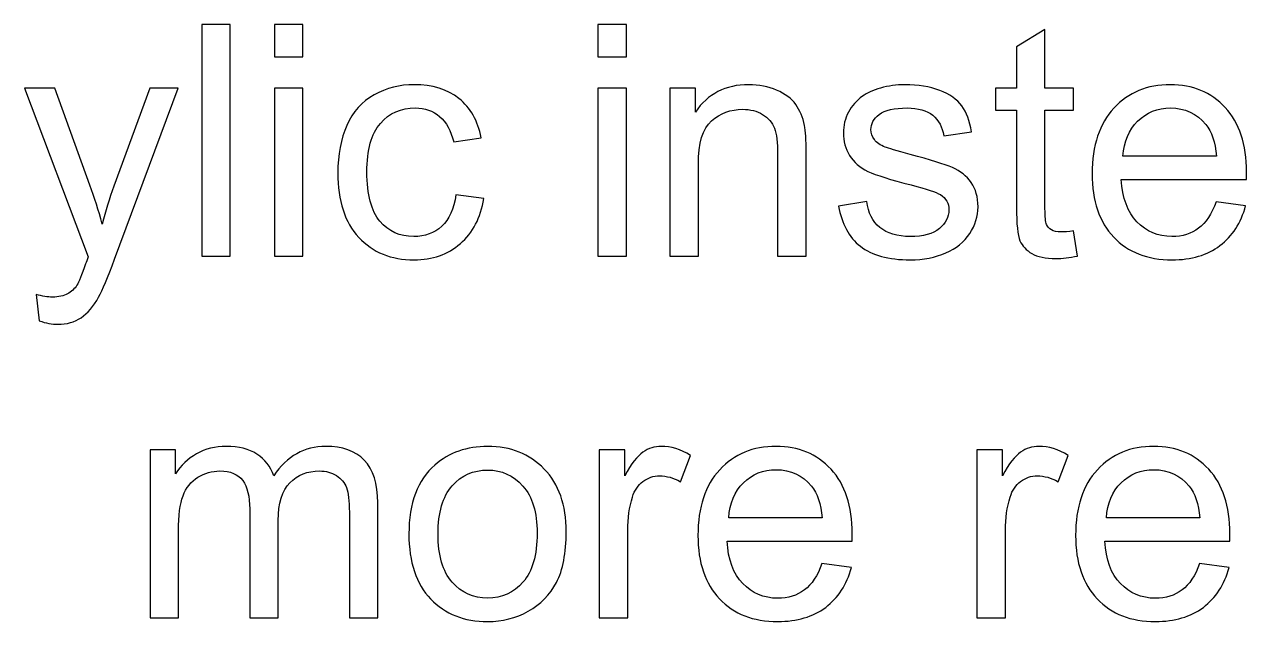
# Model space of a CAD drawing. Header units: centimetres. Extents: x 31 to 203, y -110 to 27.
# Drawn here: x 83.42 to 93.01, y -72.66 to -67.98 of the extents above; entities that cross this region are included whole.
import ezdxf

# ---------------------------------------------------------------- set-up
doc = ezdxf.new("R2010")
doc.units = ezdxf.units.CM
doc.header["$MEASUREMENT"] = 0
doc.layers.add('Layer 1', color=7, linetype='Continuous')

msp = doc.modelspace()

# ---------------------------------------------------------------- linework, layer by layer
at = {"layer": 'Layer 1', "color": 250}
for points, knots in [([(84.80791, -69.79483), (84.80791, -69.79483), (84.80791, -67.97619), (84.80791, -67.97619), (84.80791, -67.97619), (85.03143, -67.97619), (85.03143, -67.97619), (85.03143, -67.97619), (85.03143, -69.79483), (85.03143, -69.79483), (85.03143, -69.79483), (84.80791, -69.79483), (84.80791, -69.79483)], [0, 0, 0, 0, 0.25, 0.25, 0.25, 0.5, 0.5, 0.5, 0.75, 0.75, 0.75, 1, 1, 1, 1]), ([(85.37729, -68.23019), (85.37729, -68.23019), (85.37729, -67.97619), (85.37729, -67.97619), (85.37729, -67.97619), (85.60081, -67.97619), (85.60081, -67.97619), (85.60081, -67.97619), (85.60081, -68.23019), (85.60081, -68.23019), (85.60081, -68.23019), (85.37729, -68.23019), (85.37729, -68.23019)], [0, 0, 0, 0, 0.25, 0.25, 0.25, 0.5, 0.5, 0.5, 0.75, 0.75, 0.75, 1, 1, 1, 1]), ([(87.91729, -68.23019), (87.91729, -68.23019), (87.91729, -67.97619), (87.91729, -67.97619), (87.91729, -67.97619), (88.14081, -67.97619), (88.14081, -67.97619), (88.14081, -67.97619), (88.14081, -68.23019), (88.14081, -68.23019), (88.14081, -68.23019), (87.91729, -68.23019), (87.91729, -68.23019)], [0, 0, 0, 0, 0.25, 0.25, 0.25, 0.5, 0.5, 0.5, 0.75, 0.75, 0.75, 1, 1, 1, 1]), ([(91.64939, -69.59544), (91.64939, -69.59544), (91.67987, -69.79271), (91.67987, -69.79271), (91.61722, -69.80584), (91.56091, -69.81261), (91.51181, -69.81261), (91.43095, -69.81261), (91.3683, -69.79991), (91.32342, -69.77409), (91.27897, -69.74826), (91.24765, -69.71482), (91.22944, -69.67291), (91.21124, -69.631), (91.20235, -69.54295), (91.20235, -69.40875), (91.20235, -69.40875), (91.20235, -68.64929), (91.20235, -68.64929), (91.20235, -68.64929), (91.03725, -68.64929), (91.03725, -68.64929), (91.03725, -68.64929), (91.03725, -68.47657), (91.03725, -68.47657), (91.03725, -68.47657), (91.20235, -68.47657), (91.20235, -68.47657), (91.20235, -68.47657), (91.20235, -68.1506), (91.20235, -68.1506), (91.20235, -68.1506), (91.42587, -68.01641), (91.42587, -68.01641), (91.42587, -68.01641), (91.42587, -68.47657), (91.42587, -68.47657), (91.42587, -68.47657), (91.64939, -68.47657), (91.64939, -68.47657), (91.64939, -68.47657), (91.64939, -68.64929), (91.64939, -68.64929), (91.64939, -68.64929), (91.42587, -68.64929), (91.42587, -68.64929), (91.42587, -68.64929), (91.42587, -69.42145), (91.42587, -69.42145), (91.42587, -69.48537), (91.42968, -69.52644), (91.43772, -69.54464), (91.44534, -69.56284), (91.45804, -69.57724), (91.47582, -69.58824), (91.4936, -69.59883), (91.519, -69.60433), (91.55202, -69.60433), (91.57658, -69.60433), (91.60917, -69.60137), (91.64939, -69.59544)], [0, 0, 0, 0, 0.05, 0.05, 0.05, 0.1, 0.1, 0.1, 0.15, 0.15, 0.15, 0.2, 0.2, 0.2, 0.25, 0.25, 0.25, 0.3, 0.3, 0.3, 0.35, 0.35, 0.35, 0.4, 0.4, 0.4, 0.45, 0.45, 0.45, 0.5, 0.5, 0.5, 0.55, 0.55, 0.55, 0.6, 0.6, 0.6, 0.65, 0.65, 0.65, 0.7, 0.7, 0.7, 0.75, 0.75, 0.75, 0.8, 0.8, 0.8, 0.85, 0.85, 0.85, 0.9, 0.9, 0.9, 0.95, 0.95, 0.95, 1, 1, 1, 1]), ([(83.53283, -70.30156), (83.53283, -70.30156), (83.50743, -70.09497), (83.50743, -70.09497), (83.55654, -70.1081), (83.59887, -70.11487), (83.63528, -70.11487), (83.68523, -70.11487), (83.72502, -70.1064), (83.75466, -70.08989), (83.78471, -70.07338), (83.80927, -70.0501), (83.82832, -70.02047), (83.84229, -69.99803), (83.86515, -69.94257), (83.89647, -69.85367), (83.90071, -69.8414), (83.90706, -69.82319), (83.91637, -69.79906), (83.91637, -69.79906), (83.41599, -68.47657), (83.41599, -68.47657), (83.41599, -68.47657), (83.65475, -68.47657), (83.65475, -68.47657), (83.65475, -68.47657), (83.92992, -69.23772), (83.92992, -69.23772), (83.9659, -69.33382), (83.99765, -69.43542), (84.02601, -69.5421), (84.05184, -69.44177), (84.08232, -69.34271), (84.11788, -69.24534), (84.11788, -69.24534), (84.39897, -68.47657), (84.39897, -68.47657), (84.39897, -68.47657), (84.62207, -68.47657), (84.62207, -68.47657), (84.62207, -68.47657), (84.1238, -69.81769), (84.1238, -69.81769), (84.07004, -69.96205), (84.02813, -70.06111), (83.99807, -70.11572), (83.95828, -70.18895), (83.91256, -70.24272), (83.86134, -70.27701), (83.80969, -70.3113), (83.74831, -70.32823), (83.67719, -70.32823), (83.63401, -70.32823), (83.58575, -70.31934), (83.53283, -70.30156)], [0, 0, 0, 0, 0.0555556, 0.0555556, 0.0555556, 0.1111111, 0.1111111, 0.1111111, 0.1666667, 0.1666667, 0.1666667, 0.2222222, 0.2222222, 0.2222222, 0.2777778, 0.2777778, 0.2777778, 0.3333333, 0.3333333, 0.3333333, 0.3888889, 0.3888889, 0.3888889, 0.4444444, 0.4444444, 0.4444444, 0.5, 0.5, 0.5, 0.5555556, 0.5555556, 0.5555556, 0.6111111, 0.6111111, 0.6111111, 0.6666667, 0.6666667, 0.6666667, 0.7222222, 0.7222222, 0.7222222, 0.7777778, 0.7777778, 0.7777778, 0.8333333, 0.8333333, 0.8333333, 0.8888889, 0.8888889, 0.8888889, 0.9444444, 0.9444444, 0.9444444, 1, 1, 1, 1]), ([(85.37729, -69.79483), (85.37729, -69.79483), (85.37729, -68.47657), (85.37729, -68.47657), (85.37729, -68.47657), (85.60081, -68.47657), (85.60081, -68.47657), (85.60081, -68.47657), (85.60081, -69.79483), (85.60081, -69.79483), (85.60081, -69.79483), (85.37729, -69.79483), (85.37729, -69.79483)], [0, 0, 0, 0, 0.25, 0.25, 0.25, 0.5, 0.5, 0.5, 0.75, 0.75, 0.75, 1, 1, 1, 1]), ([(86.80265, -69.31223), (86.80265, -69.31223), (87.02109, -69.34271), (87.02109, -69.34271), (86.99696, -69.49299), (86.936, -69.61026), (86.83736, -69.69535), (86.73873, -69.78044), (86.61723, -69.82277), (86.47372, -69.82277), (86.2938, -69.82277), (86.14902, -69.76393), (86.0398, -69.64624), (85.93016, -69.52855), (85.87555, -69.36007), (85.87555, -69.14078), (85.87555, -68.99854), (85.89926, -68.8745), (85.94625, -68.76782), (85.99324, -68.66157), (86.06478, -68.58156), (86.1613, -68.52864), (86.2574, -68.4753), (86.36196, -68.44863), (86.47541, -68.44863), (86.61808, -68.44863), (86.73534, -68.48461), (86.82593, -68.557), (86.91695, -68.62939), (86.97537, -68.73226), (87.00077, -68.86519), (87.00077, -68.86519), (86.78487, -68.89821), (86.78487, -68.89821), (86.76413, -68.80973), (86.72772, -68.74327), (86.6748, -68.6984), (86.62231, -68.65395), (86.55881, -68.63151), (86.4843, -68.63151), (86.3717, -68.63151), (86.28026, -68.67173), (86.20956, -68.75216), (86.13929, -68.83302), (86.10415, -68.96002), (86.10415, -69.13443), (86.10415, -69.31138), (86.13802, -69.43965), (86.20575, -69.51966), (86.27391, -69.59967), (86.36238, -69.63989), (86.47118, -69.63989), (86.55923, -69.63989), (86.63247, -69.61322), (86.69089, -69.55946), (86.74973, -69.50612), (86.78699, -69.42357), (86.80265, -69.31223)], [0, 0, 0, 0, 0.0526316, 0.0526316, 0.0526316, 0.1052632, 0.1052632, 0.1052632, 0.1578947, 0.1578947, 0.1578947, 0.2105263, 0.2105263, 0.2105263, 0.2631579, 0.2631579, 0.2631579, 0.3157895, 0.3157895, 0.3157895, 0.3684211, 0.3684211, 0.3684211, 0.4210526, 0.4210526, 0.4210526, 0.4736842, 0.4736842, 0.4736842, 0.5263158, 0.5263158, 0.5263158, 0.5789474, 0.5789474, 0.5789474, 0.6315789, 0.6315789, 0.6315789, 0.6842105, 0.6842105, 0.6842105, 0.7368421, 0.7368421, 0.7368421, 0.7894737, 0.7894737, 0.7894737, 0.8421053, 0.8421053, 0.8421053, 0.8947368, 0.8947368, 0.8947368, 0.9473684, 0.9473684, 0.9473684, 1, 1, 1, 1]), ([(87.91729, -69.79483), (87.91729, -69.79483), (87.91729, -68.47657), (87.91729, -68.47657), (87.91729, -68.47657), (88.14081, -68.47657), (88.14081, -68.47657), (88.14081, -68.47657), (88.14081, -69.79483), (88.14081, -69.79483), (88.14081, -69.79483), (87.91729, -69.79483), (87.91729, -69.79483)], [0, 0, 0, 0, 0.25, 0.25, 0.25, 0.5, 0.5, 0.5, 0.75, 0.75, 0.75, 1, 1, 1, 1]), ([(88.48159, -69.79483), (88.48159, -69.79483), (88.48159, -68.47657), (88.48159, -68.47657), (88.48159, -68.47657), (88.68225, -68.47657), (88.68225, -68.47657), (88.68225, -68.47657), (88.68225, -68.66368), (88.68225, -68.66368), (88.77877, -68.52017), (88.91847, -68.44863), (89.10093, -68.44863), (89.18051, -68.44863), (89.25333, -68.46302), (89.31979, -68.49139), (89.38625, -68.51975), (89.43621, -68.55743), (89.46923, -68.60357), (89.50225, -68.64971), (89.52553, -68.70475), (89.53865, -68.76825), (89.5467, -68.80973), (89.55093, -68.88212), (89.55093, -68.98542), (89.55093, -68.98542), (89.55093, -69.79483), (89.55093, -69.79483), (89.55093, -69.79483), (89.32741, -69.79483), (89.32741, -69.79483), (89.32741, -69.79483), (89.32741, -68.99388), (89.32741, -68.99388), (89.32741, -68.90287), (89.31894, -68.83471), (89.30159, -68.78984), (89.28423, -68.74496), (89.25333, -68.70898), (89.2093, -68.68189), (89.16527, -68.65522), (89.1132, -68.64167), (89.05394, -68.64167), (88.95911, -68.64167), (88.87741, -68.67173), (88.8084, -68.73226), (88.7394, -68.79238), (88.70511, -68.9071), (88.70511, -69.07559), (88.70511, -69.07559), (88.70511, -69.79483), (88.70511, -69.79483), (88.70511, -69.79483), (88.48159, -69.79483), (88.48159, -69.79483)], [0, 0, 0, 0, 0.0555556, 0.0555556, 0.0555556, 0.1111111, 0.1111111, 0.1111111, 0.1666667, 0.1666667, 0.1666667, 0.2222222, 0.2222222, 0.2222222, 0.2777778, 0.2777778, 0.2777778, 0.3333333, 0.3333333, 0.3333333, 0.3888889, 0.3888889, 0.3888889, 0.4444444, 0.4444444, 0.4444444, 0.5, 0.5, 0.5, 0.5555556, 0.5555556, 0.5555556, 0.6111111, 0.6111111, 0.6111111, 0.6666667, 0.6666667, 0.6666667, 0.7222222, 0.7222222, 0.7222222, 0.7777778, 0.7777778, 0.7777778, 0.8333333, 0.8333333, 0.8333333, 0.8888889, 0.8888889, 0.8888889, 0.9444444, 0.9444444, 0.9444444, 1, 1, 1, 1]), ([(89.80535, -69.40113), (89.80535, -69.40113), (90.02633, -69.36557), (90.02633, -69.36557), (90.03861, -69.45405), (90.07332, -69.52178), (90.13005, -69.56919), (90.18677, -69.61618), (90.26636, -69.63989), (90.36796, -69.63989), (90.47083, -69.63989), (90.54703, -69.61915), (90.59698, -69.57724), (90.64651, -69.53575), (90.67149, -69.48664), (90.67149, -69.43034), (90.67149, -69.37996), (90.64905, -69.34017), (90.6046, -69.31138), (90.57328, -69.29149), (90.49708, -69.26651), (90.376, -69.23561), (90.2126, -69.19454), (90.09957, -69.15898), (90.03607, -69.12893), (89.97299, -69.09845), (89.92515, -69.05696), (89.89256, -69.00362), (89.85996, -68.9507), (89.84345, -68.89186), (89.84345, -68.82751), (89.84345, -68.76867), (89.857, -68.71448), (89.88367, -68.66453), (89.91076, -68.61458), (89.94717, -68.57309), (89.99331, -68.54007), (90.02802, -68.51467), (90.07544, -68.49308), (90.13513, -68.4753), (90.19524, -68.45752), (90.25916, -68.44863), (90.32774, -68.44863), (90.43104, -68.44863), (90.52163, -68.46345), (90.59952, -68.4935), (90.67784, -68.52314), (90.73541, -68.56378), (90.77267, -68.61458), (90.8095, -68.6658), (90.83532, -68.73396), (90.84929, -68.81947), (90.84929, -68.81947), (90.63085, -68.84995), (90.63085, -68.84995), (90.62111, -68.78137), (90.59233, -68.72761), (90.54491, -68.68908), (90.4975, -68.65056), (90.43061, -68.63151), (90.34383, -68.63151), (90.24181, -68.63151), (90.16857, -68.64844), (90.12497, -68.68231), (90.08136, -68.71618), (90.05935, -68.75597), (90.05935, -68.80127), (90.05935, -68.83005), (90.06824, -68.8563), (90.08644, -68.87958), (90.10465, -68.90329), (90.13301, -68.92319), (90.17196, -68.93885), (90.19439, -68.94732), (90.25959, -68.96637), (90.36881, -68.996), (90.52629, -69.03791), (90.63635, -69.07262), (90.69901, -69.09929), (90.76166, -69.12596), (90.81077, -69.16533), (90.84633, -69.21613), (90.88231, -69.26736), (90.90009, -69.33086), (90.90009, -69.40706), (90.90009, -69.48114), (90.8785, -69.55099), (90.8349, -69.61661), (90.79129, -69.68222), (90.72864, -69.73302), (90.64694, -69.76901), (90.56481, -69.80499), (90.4721, -69.82277), (90.36881, -69.82277), (90.19778, -69.82277), (90.06697, -69.78721), (89.97722, -69.71651), (89.88748, -69.64539), (89.83033, -69.54041), (89.80535, -69.40113)], [0, 0, 0, 0, 0.030303, 0.030303, 0.030303, 0.0606061, 0.0606061, 0.0606061, 0.0909091, 0.0909091, 0.0909091, 0.1212121, 0.1212121, 0.1212121, 0.1515152, 0.1515152, 0.1515152, 0.1818182, 0.1818182, 0.1818182, 0.2121212, 0.2121212, 0.2121212, 0.2424242, 0.2424242, 0.2424242, 0.2727273, 0.2727273, 0.2727273, 0.3030303, 0.3030303, 0.3030303, 0.3333333, 0.3333333, 0.3333333, 0.3636364, 0.3636364, 0.3636364, 0.3939394, 0.3939394, 0.3939394, 0.4242424, 0.4242424, 0.4242424, 0.4545455, 0.4545455, 0.4545455, 0.4848485, 0.4848485, 0.4848485, 0.5151515, 0.5151515, 0.5151515, 0.5454545, 0.5454545, 0.5454545, 0.5757576, 0.5757576, 0.5757576, 0.6060606, 0.6060606, 0.6060606, 0.6363636, 0.6363636, 0.6363636, 0.6666667, 0.6666667, 0.6666667, 0.6969697, 0.6969697, 0.6969697, 0.7272727, 0.7272727, 0.7272727, 0.7575758, 0.7575758, 0.7575758, 0.7878788, 0.7878788, 0.7878788, 0.8181818, 0.8181818, 0.8181818, 0.8484848, 0.8484848, 0.8484848, 0.8787879, 0.8787879, 0.8787879, 0.9090909, 0.9090909, 0.9090909, 0.9393939, 0.9393939, 0.9393939, 0.969697, 0.969697, 0.969697, 1, 1, 1, 1]), ([(92.76911, -69.36811), (92.76911, -69.36811), (93.00025, -69.39859), (93.00025, -69.39859), (92.96427, -69.53279), (92.89696, -69.63735), (92.79874, -69.71143), (92.70053, -69.78552), (92.57522, -69.82277), (92.4224, -69.82277), (92.23021, -69.82277), (92.07781, -69.7635), (91.9652, -69.64497), (91.85259, -69.52686), (91.79629, -69.36049), (91.79629, -69.14671), (91.79629, -68.92573), (91.85302, -68.75385), (91.96689, -68.63193), (92.08077, -68.50959), (92.22851, -68.44863), (92.41012, -68.44863), (92.58581, -68.44863), (92.72932, -68.50832), (92.84065, -68.62812), (92.95199, -68.74793), (93.00787, -68.91641), (93.00787, -69.13358), (93.00787, -69.14671), (93.00745, -69.1666), (93.0066, -69.19285), (93.0066, -69.19285), (92.02489, -69.19285), (92.02489, -69.19285), (92.03336, -69.33721), (92.074, -69.44812), (92.14766, -69.52474), (92.22089, -69.60137), (92.31276, -69.63989), (92.4224, -69.63989), (92.5041, -69.63989), (92.57395, -69.6183), (92.63153, -69.57512), (92.68952, -69.53194), (92.73524, -69.46294), (92.76911, -69.36811)], [0, 0, 0, 0, 0.0666667, 0.0666667, 0.0666667, 0.1333333, 0.1333333, 0.1333333, 0.2, 0.2, 0.2, 0.2666667, 0.2666667, 0.2666667, 0.3333333, 0.3333333, 0.3333333, 0.4, 0.4, 0.4, 0.4666667, 0.4666667, 0.4666667, 0.5333333, 0.5333333, 0.5333333, 0.6, 0.6, 0.6, 0.6666667, 0.6666667, 0.6666667, 0.7333333, 0.7333333, 0.7333333, 0.8, 0.8, 0.8, 0.8666667, 0.8666667, 0.8666667, 0.9333333, 0.9333333, 0.9333333, 1, 1, 1, 1]), ([(92.03759, -69.00997), (92.03759, -69.00997), (92.77165, -69.00997), (92.77165, -69.00997), (92.76191, -68.89906), (92.73355, -68.81608), (92.68741, -68.76063), (92.61671, -68.67469), (92.52442, -68.63151), (92.41139, -68.63151), (92.30895, -68.63151), (92.22301, -68.6658), (92.15316, -68.73438), (92.08373, -68.80296), (92.04521, -68.89482), (92.03759, -69.00997)], [0, 0, 0, 0, 0.2, 0.2, 0.2, 0.4, 0.4, 0.4, 0.6, 0.6, 0.6, 0.8, 0.8, 0.8, 1, 1, 1, 1]), ([(84.40149, -72.63244), (84.40149, -72.63244), (84.40149, -71.31418), (84.40149, -71.31418), (84.40149, -71.31418), (84.60215, -71.31418), (84.60215, -71.31418), (84.60215, -71.31418), (84.60215, -71.50045), (84.60215, -71.50045), (84.64321, -71.4361), (84.69825, -71.38403), (84.76683, -71.34508), (84.83541, -71.30571), (84.9133, -71.28624), (85.00093, -71.28624), (85.0983, -71.28624), (85.17831, -71.30656), (85.24054, -71.34678), (85.30277, -71.38742), (85.34679, -71.44372), (85.37219, -71.51653), (85.47718, -71.36286), (85.61307, -71.28624), (85.78071, -71.28624), (85.91194, -71.28624), (86.01312, -71.32222), (86.08339, -71.39461), (86.15409, -71.467), (86.18965, -71.57834), (86.18965, -71.72862), (86.18965, -71.72862), (86.18965, -72.63244), (86.18965, -72.63244), (86.18965, -72.63244), (85.96613, -72.63244), (85.96613, -72.63244), (85.96613, -72.63244), (85.96613, -71.80271), (85.96613, -71.80271), (85.96613, -71.71381), (85.95851, -71.64946), (85.94412, -71.61009), (85.92972, -71.57072), (85.90348, -71.53939), (85.86495, -71.51526), (85.82685, -71.49113), (85.78198, -71.47928), (85.73076, -71.47928), (85.63762, -71.47928), (85.56058, -71.51018), (85.49919, -71.57157), (85.43781, -71.63337), (85.40733, -71.73201), (85.40733, -71.86748), (85.40733, -71.86748), (85.40733, -72.63244), (85.40733, -72.63244), (85.40733, -72.63244), (85.18381, -72.63244), (85.18381, -72.63244), (85.18381, -72.63244), (85.18381, -71.77688), (85.18381, -71.77688), (85.18381, -71.67782), (85.16561, -71.60332), (85.1292, -71.55379), (85.09279, -71.50426), (85.0331, -71.47928), (84.95055, -71.47928), (84.8879, -71.47928), (84.8299, -71.49579), (84.77656, -71.52881), (84.72322, -71.56183), (84.6847, -71.61009), (84.66057, -71.67401), (84.63686, -71.73751), (84.62501, -71.82938), (84.62501, -71.94918), (84.62501, -71.94918), (84.62501, -72.63244), (84.62501, -72.63244), (84.62501, -72.63244), (84.40149, -72.63244), (84.40149, -72.63244)], [0, 0, 0, 0, 0.0357143, 0.0357143, 0.0357143, 0.0714286, 0.0714286, 0.0714286, 0.1071429, 0.1071429, 0.1071429, 0.1428571, 0.1428571, 0.1428571, 0.1785714, 0.1785714, 0.1785714, 0.2142857, 0.2142857, 0.2142857, 0.25, 0.25, 0.25, 0.2857143, 0.2857143, 0.2857143, 0.3214286, 0.3214286, 0.3214286, 0.3571429, 0.3571429, 0.3571429, 0.3928571, 0.3928571, 0.3928571, 0.4285714, 0.4285714, 0.4285714, 0.4642857, 0.4642857, 0.4642857, 0.5, 0.5, 0.5, 0.5357143, 0.5357143, 0.5357143, 0.5714286, 0.5714286, 0.5714286, 0.6071429, 0.6071429, 0.6071429, 0.6428571, 0.6428571, 0.6428571, 0.6785714, 0.6785714, 0.6785714, 0.7142857, 0.7142857, 0.7142857, 0.75, 0.75, 0.75, 0.7857143, 0.7857143, 0.7857143, 0.8214286, 0.8214286, 0.8214286, 0.8571429, 0.8571429, 0.8571429, 0.8928571, 0.8928571, 0.8928571, 0.9285714, 0.9285714, 0.9285714, 0.9642857, 0.9642857, 0.9642857, 1, 1, 1, 1]), ([(86.43349, -71.97331), (86.43349, -71.72989), (86.50122, -71.54955), (86.63711, -71.43229), (86.75014, -71.33492), (86.88857, -71.28624), (87.05156, -71.28624), (87.23232, -71.28624), (87.38049, -71.34551), (87.49563, -71.46404), (87.61036, -71.58215), (87.66793, -71.74598), (87.66793, -71.95468), (87.66793, -72.12402), (87.64253, -72.25694), (87.59173, -72.35389), (87.54093, -72.45083), (87.46685, -72.52618), (87.36948, -72.57995), (87.27254, -72.63371), (87.16628, -72.66038), (87.05156, -72.66038), (86.86698, -72.66038), (86.71797, -72.60154), (86.60409, -72.48343), (86.49022, -72.36532), (86.43349, -72.19514), (86.43349, -71.97331)], [0, 0, 0, 0, 0.1111111, 0.1111111, 0.1111111, 0.2222222, 0.2222222, 0.2222222, 0.3333333, 0.3333333, 0.3333333, 0.4444444, 0.4444444, 0.4444444, 0.5555556, 0.5555556, 0.5555556, 0.6666667, 0.6666667, 0.6666667, 0.7777778, 0.7777778, 0.7777778, 0.8888889, 0.8888889, 0.8888889, 1, 1, 1, 1]), ([(87.92743, -72.63244), (87.92743, -72.63244), (87.92743, -71.31418), (87.92743, -71.31418), (87.92743, -71.31418), (88.12809, -71.31418), (88.12809, -71.31418), (88.12809, -71.31418), (88.12809, -71.51611), (88.12809, -71.51611), (88.17931, -71.42255), (88.22673, -71.36075), (88.27033, -71.33111), (88.31393, -71.30106), (88.36177, -71.28624), (88.41384, -71.28624), (88.48919, -71.28624), (88.56582, -71.30995), (88.64371, -71.35694), (88.64371, -71.35694), (88.56412, -71.5631), (88.56412, -71.5631), (88.50994, -71.53262), (88.45575, -71.51738), (88.40156, -71.51738), (88.35288, -71.51738), (88.30928, -71.5322), (88.27075, -71.56141), (88.23223, -71.59062), (88.20471, -71.63126), (88.1882, -71.68333), (88.16323, -71.76249), (88.15095, -71.84927), (88.15095, -71.94368), (88.15095, -71.94368), (88.15095, -72.63244), (88.15095, -72.63244), (88.15095, -72.63244), (87.92743, -72.63244), (87.92743, -72.63244)], [0, 0, 0, 0, 0.0769231, 0.0769231, 0.0769231, 0.1538462, 0.1538462, 0.1538462, 0.2307692, 0.2307692, 0.2307692, 0.3076923, 0.3076923, 0.3076923, 0.3846154, 0.3846154, 0.3846154, 0.4615385, 0.4615385, 0.4615385, 0.5384615, 0.5384615, 0.5384615, 0.6153846, 0.6153846, 0.6153846, 0.6923077, 0.6923077, 0.6923077, 0.7692308, 0.7692308, 0.7692308, 0.8461538, 0.8461538, 0.8461538, 0.9230769, 0.9230769, 0.9230769, 1, 1, 1, 1]), ([(89.67495, -72.20572), (89.67495, -72.20572), (89.90609, -72.2362), (89.90609, -72.2362), (89.87011, -72.3704), (89.8028, -72.47496), (89.70458, -72.54904), (89.60637, -72.62313), (89.48106, -72.66038), (89.32824, -72.66038), (89.13605, -72.66038), (88.98365, -72.60111), (88.87104, -72.48258), (88.75843, -72.36447), (88.70213, -72.1981), (88.70213, -71.98432), (88.70213, -71.76334), (88.75886, -71.59146), (88.87273, -71.46954), (88.98661, -71.3472), (89.13435, -71.28624), (89.31596, -71.28624), (89.49165, -71.28624), (89.63516, -71.34593), (89.74649, -71.46573), (89.85783, -71.58554), (89.91371, -71.75402), (89.91371, -71.97119), (89.91371, -71.98432), (89.91329, -72.00421), (89.91244, -72.03046), (89.91244, -72.03046), (88.93073, -72.03046), (88.93073, -72.03046), (88.9392, -72.17482), (88.97984, -72.28573), (89.0535, -72.36235), (89.12673, -72.43898), (89.2186, -72.4775), (89.32824, -72.4775), (89.40994, -72.4775), (89.47979, -72.45591), (89.53737, -72.41273), (89.59536, -72.36955), (89.64108, -72.30055), (89.67495, -72.20572)], [0, 0, 0, 0, 0.0666667, 0.0666667, 0.0666667, 0.1333333, 0.1333333, 0.1333333, 0.2, 0.2, 0.2, 0.2666667, 0.2666667, 0.2666667, 0.3333333, 0.3333333, 0.3333333, 0.4, 0.4, 0.4, 0.4666667, 0.4666667, 0.4666667, 0.5333333, 0.5333333, 0.5333333, 0.6, 0.6, 0.6, 0.6666667, 0.6666667, 0.6666667, 0.7333333, 0.7333333, 0.7333333, 0.8, 0.8, 0.8, 0.8666667, 0.8666667, 0.8666667, 0.9333333, 0.9333333, 0.9333333, 1, 1, 1, 1]), ([(90.89161, -72.63244), (90.89161, -72.63244), (90.89161, -71.31418), (90.89161, -71.31418), (90.89161, -71.31418), (91.09227, -71.31418), (91.09227, -71.31418), (91.09227, -71.31418), (91.09227, -71.51611), (91.09227, -71.51611), (91.14349, -71.42255), (91.19091, -71.36075), (91.23451, -71.33111), (91.27811, -71.30106), (91.32595, -71.28624), (91.37802, -71.28624), (91.45337, -71.28624), (91.53, -71.30995), (91.60789, -71.35694), (91.60789, -71.35694), (91.5283, -71.5631), (91.5283, -71.5631), (91.47412, -71.53262), (91.41993, -71.51738), (91.36574, -71.51738), (91.31706, -71.51738), (91.27346, -71.5322), (91.23493, -71.56141), (91.19641, -71.59062), (91.16889, -71.63126), (91.15238, -71.68333), (91.12741, -71.76249), (91.11513, -71.84927), (91.11513, -71.94368), (91.11513, -71.94368), (91.11513, -72.63244), (91.11513, -72.63244), (91.11513, -72.63244), (90.89161, -72.63244), (90.89161, -72.63244)], [0, 0, 0, 0, 0.0769231, 0.0769231, 0.0769231, 0.1538462, 0.1538462, 0.1538462, 0.2307692, 0.2307692, 0.2307692, 0.3076923, 0.3076923, 0.3076923, 0.3846154, 0.3846154, 0.3846154, 0.4615385, 0.4615385, 0.4615385, 0.5384615, 0.5384615, 0.5384615, 0.6153846, 0.6153846, 0.6153846, 0.6923077, 0.6923077, 0.6923077, 0.7692308, 0.7692308, 0.7692308, 0.8461538, 0.8461538, 0.8461538, 0.9230769, 0.9230769, 0.9230769, 1, 1, 1, 1]), ([(92.63913, -72.20572), (92.63913, -72.20572), (92.87027, -72.2362), (92.87027, -72.2362), (92.83429, -72.3704), (92.76698, -72.47496), (92.66876, -72.54904), (92.57055, -72.62313), (92.44524, -72.66038), (92.29242, -72.66038), (92.10023, -72.66038), (91.94783, -72.60111), (91.83522, -72.48258), (91.72261, -72.36447), (91.66631, -72.1981), (91.66631, -71.98432), (91.66631, -71.76334), (91.72304, -71.59146), (91.83691, -71.46954), (91.95079, -71.3472), (92.09853, -71.28624), (92.28014, -71.28624), (92.45583, -71.28624), (92.59934, -71.34593), (92.71067, -71.46573), (92.82201, -71.58554), (92.87789, -71.75402), (92.87789, -71.97119), (92.87789, -71.98432), (92.87747, -72.00421), (92.87662, -72.03046), (92.87662, -72.03046), (91.89491, -72.03046), (91.89491, -72.03046), (91.90338, -72.17482), (91.94402, -72.28573), (92.01768, -72.36235), (92.09091, -72.43898), (92.18278, -72.4775), (92.29242, -72.4775), (92.37412, -72.4775), (92.44397, -72.45591), (92.50155, -72.41273), (92.55954, -72.36955), (92.60526, -72.30055), (92.63913, -72.20572)], [0, 0, 0, 0, 0.0666667, 0.0666667, 0.0666667, 0.1333333, 0.1333333, 0.1333333, 0.2, 0.2, 0.2, 0.2666667, 0.2666667, 0.2666667, 0.3333333, 0.3333333, 0.3333333, 0.4, 0.4, 0.4, 0.4666667, 0.4666667, 0.4666667, 0.5333333, 0.5333333, 0.5333333, 0.6, 0.6, 0.6, 0.6666667, 0.6666667, 0.6666667, 0.7333333, 0.7333333, 0.7333333, 0.8, 0.8, 0.8, 0.8666667, 0.8666667, 0.8666667, 0.9333333, 0.9333333, 0.9333333, 1, 1, 1, 1]), ([(86.66209, -71.97373), (86.66209, -72.14222), (86.69892, -72.26837), (86.77258, -72.35177), (86.84666, -72.43559), (86.93937, -72.4775), (87.05156, -72.4775), (87.16247, -72.4775), (87.25476, -72.43559), (87.32884, -72.35135), (87.4025, -72.2671), (87.43933, -72.13883), (87.43933, -71.96654), (87.43933, -71.80398), (87.40208, -71.68079), (87.32799, -71.59739), (87.25391, -71.51357), (87.16162, -71.47166), (87.05156, -71.47166), (86.93937, -71.47166), (86.84666, -71.51315), (86.77258, -71.59654), (86.69892, -71.67994), (86.66209, -71.80567), (86.66209, -71.97373)], [0, 0, 0, 0, 0.125, 0.125, 0.125, 0.25, 0.25, 0.25, 0.375, 0.375, 0.375, 0.5, 0.5, 0.5, 0.625, 0.625, 0.625, 0.75, 0.75, 0.75, 0.875, 0.875, 0.875, 1, 1, 1, 1]), ([(88.94343, -71.84758), (88.94343, -71.84758), (89.67749, -71.84758), (89.67749, -71.84758), (89.66775, -71.73667), (89.63939, -71.65369), (89.59325, -71.59824), (89.52255, -71.5123), (89.43026, -71.46912), (89.31723, -71.46912), (89.21479, -71.46912), (89.12885, -71.50341), (89.059, -71.57199), (88.98957, -71.64057), (88.95105, -71.73243), (88.94343, -71.84758)], [0, 0, 0, 0, 0.2, 0.2, 0.2, 0.4, 0.4, 0.4, 0.6, 0.6, 0.6, 0.8, 0.8, 0.8, 1, 1, 1, 1]), ([(91.90761, -71.84758), (91.90761, -71.84758), (92.64167, -71.84758), (92.64167, -71.84758), (92.63193, -71.73667), (92.60357, -71.65369), (92.55743, -71.59824), (92.48673, -71.5123), (92.39444, -71.46912), (92.28141, -71.46912), (92.17897, -71.46912), (92.09303, -71.50341), (92.02318, -71.57199), (91.95375, -71.64057), (91.91523, -71.73243), (91.90761, -71.84758)], [0, 0, 0, 0, 0.2, 0.2, 0.2, 0.4, 0.4, 0.4, 0.6, 0.6, 0.6, 0.8, 0.8, 0.8, 1, 1, 1, 1])]:
    msp.add_open_spline(points, degree=3, knots=knots, dxfattribs=at)

doc.saveas('drawing.dxf')
